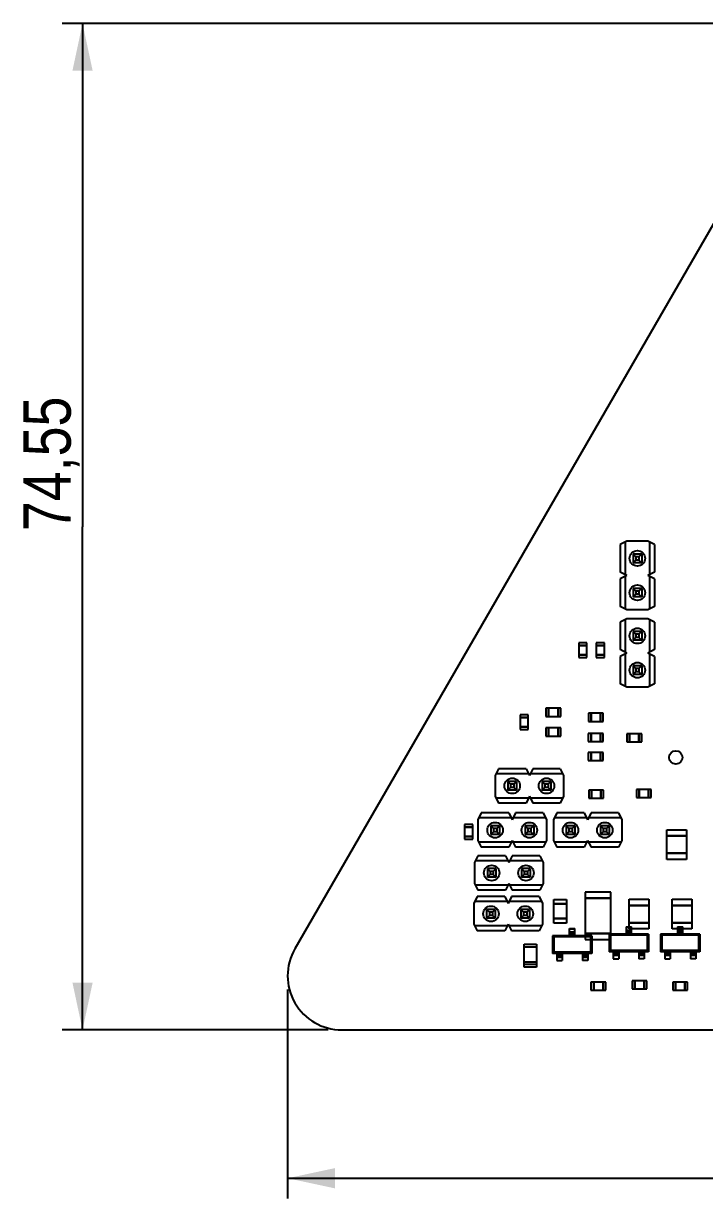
# Model space of a CAD drawing. Header units: millimetres. Extents: x 0 to 594, y 0 to 420.
# Drawn here: x 121.3 to 171.7, y 198.2 to 285.3 of the extents above; entities that cross this region are included whole.
import ezdxf

# ---------------------------------------------------------------- set-up
doc = ezdxf.new("R2010")
doc.units = ezdxf.units.MM
doc.header["$LTSCALE"] = 32.67
doc.layers.get('0').update_dxf_attribs({"linetype": 'CONTINUOUS'})
doc.styles.get("Standard").update_dxf_attribs({"font": 'txt', "width": 0.85})
doc.dimstyles.new('DIMSTYLE_1', dxfattribs={"dimtxt": 3.5, "dimasz": 3.5, "dimexe": 0.18, "dimexo": 0.0625, "dimgap": 0.09, "dimtad": 1, "dimdsep": 46, "dimtxsty": 'STANDARD', "dimblk": '_FILLED', "dimblk1": '_FILLED', "dimblk2": '_FILLED', "dimcen": 0.09, "dimadec": 0, "dimazin": 0, "dimtp": 0.3, "dimtm": 0.3, "dimtfac": 1, "dimtofl": 0, "dimtmove": 0, "dimatfit": 3, "dimldrblk": '_FILLED', "dimfxl": 1, "dimtolj": 1, "dimarcsym": 0})

# ---------------------------------------------------------------- blocks, each defined once
blk = doc.blocks.new('_FILLED')
at = {"color": 0, "linetype": 'BYBLOCK'}
blk.add_solid([(0, 0), (-1, 0.214), (-1, -0.214)], dxfattribs=at)
blk = doc.blocks.new('*D0')
at = {"color": 2, "linetype": 'CONTINUOUS'}
for p, q in [((140.844, 213.717), (140.844, 198.225)), ((225.688, 213.717), (225.688, 198.225)), ((140.844, 199.725), (183.266, 199.725)), ((225.688, 199.725), (183.266, 199.725))]:
    blk.add_line(p, q, dxfattribs=at)
at = {"color": 2, "linetype": 'CONTINUOUS', "xscale": 3.5, "yscale": 3.5, "zscale": 3.5, "rotation": 180}
blk.add_blockref('_FILLED', (140.844, 199.725), dxfattribs=at)
at = {"color": 2, "linetype": 'CONTINUOUS', "xscale": 3.5, "yscale": 3.5, "zscale": 3.5}
blk.add_blockref('_FILLED', (225.688, 199.725), dxfattribs=at)
at = {"color": 2, "linetype": 'CONTINUOUS', "insert": (183.266, 204.1), "char_height": 3.5, "width": 14.875, "attachment_point": 2, "line_spacing_factor": 0.9}
blk.add_mtext('84,84', dxfattribs=at)
blk = doc.blocks.new('*D1')
at = {"color": 2, "linetype": 'CONTINUOUS'}
for p, q in [((182.266, 285.265), (124.147, 285.265)), ((125.647, 285.265), (125.647, 247.991)), ((125.647, 210.717), (125.647, 247.991)), ((143.844, 210.717), (124.147, 210.717))]:
    blk.add_line(p, q, dxfattribs=at)
at = {"color": 2, "linetype": 'CONTINUOUS', "xscale": 3.5, "yscale": 3.5, "zscale": 3.5}
for p, rotation in [((125.647, 285.265), 90), ((125.647, 210.717), 270)]:
    blk.add_blockref('_FILLED', p, dxfattribs=dict(at, rotation=rotation))
at = {"color": 2, "linetype": 'CONTINUOUS', "insert": (121.272, 252.646), "char_height": 3.5, "width": 14.875, "attachment_point": 2, "rotation": 90, "line_spacing_factor": 0.9}
blk.add_mtext('74,55', dxfattribs=at)

msp = doc.modelspace()

# ---------------------------------------------------------------- linework, layer by layer
at = {"color": 7, "linetype": 'CONTINUOUS'}
for p, q in [((179.802, 283.265), (141.38, 216.717)), ((165.986, 246.912), (165.486, 246.662)), ((165.486, 246.662), (165.486, 244.622)), ((165.856, 246.847), (165.856, 244.437)), ((167.526, 246.912), (165.986, 246.912)), ((168.026, 246.662), (167.526, 246.912)), ((167.656, 246.847), (167.656, 244.437)), ((168.026, 246.662), (168.026, 244.622)), ((166.436, 245.962), (166.436, 245.322)), ((166.436, 245.962), (166.636, 245.762)), ((167.076, 245.962), (166.436, 245.962)), ((166.636, 245.522), (166.436, 245.322)), ((166.636, 245.762), (166.636, 245.522)), ((166.876, 245.762), (166.636, 245.762)), ((166.876, 245.522), (166.636, 245.522)), ((167.076, 245.962), (166.876, 245.762)), ((166.876, 245.762), (166.876, 245.522)), ((166.876, 245.522), (167.076, 245.322)), ((167.076, 245.962), (167.076, 245.322)), ((165.986, 244.372), (165.486, 244.622)), ((167.076, 245.322), (166.436, 245.322)), ((168.026, 244.622), (167.526, 244.372)), ((165.986, 244.372), (165.486, 244.122)), ((165.486, 244.122), (165.486, 242.082)), ((165.856, 244.307), (165.856, 241.897)), ((168.026, 244.122), (167.526, 244.372)), ((167.656, 244.307), (167.656, 241.897)), ((168.026, 244.122), (168.026, 242.082)), ((166.436, 243.422), (166.436, 242.782)), ((166.436, 243.422), (166.636, 243.222)), ((167.076, 243.422), (166.436, 243.422)), ((166.636, 242.982), (166.436, 242.782)), ((166.636, 243.222), (166.636, 242.982)), ((166.876, 243.222), (166.636, 243.222)), ((166.876, 242.982), (166.636, 242.982)), ((167.076, 243.422), (166.876, 243.222)), ((166.876, 243.222), (166.876, 242.982)), ((166.876, 242.982), (167.076, 242.782)), ((167.076, 243.422), (167.076, 242.782)), ((165.986, 241.832), (165.486, 242.082)), ((167.076, 242.782), (166.436, 242.782)), ((168.026, 242.082), (167.526, 241.832)), ((165.986, 241.171), (165.486, 240.921)), ((165.856, 241.106), (165.856, 238.696)), ((167.526, 241.832), (165.986, 241.832)), ((167.526, 241.171), (165.986, 241.171)), ((168.026, 240.921), (167.526, 241.171)), ((167.656, 241.106), (167.656, 238.696)), ((165.486, 240.921), (165.486, 238.881)), ((168.026, 240.921), (168.026, 238.881)), ((162.418, 239.398), (162.418, 239.199)), ((163.017, 239.398), (162.418, 239.398)), ((163.017, 239.199), (163.017, 239.398)), ((163.713, 239.398), (163.713, 239.199)), ((164.312, 239.398), (163.713, 239.398)), ((164.312, 239.199), (164.312, 239.398)), ((166.436, 240.221), (166.436, 239.581)), ((166.436, 240.221), (166.636, 240.021)), ((167.076, 240.221), (166.436, 240.221)), ((166.636, 239.781), (166.436, 239.581)), ((167.076, 239.581), (166.436, 239.581)), ((166.636, 240.021), (166.636, 239.781)), ((166.876, 240.021), (166.636, 240.021)), ((166.876, 239.781), (166.636, 239.781)), ((167.076, 240.221), (166.876, 240.021)), ((166.876, 240.021), (166.876, 239.781)), ((166.876, 239.781), (167.076, 239.581)), ((167.076, 240.221), (167.076, 239.581)), ((162.418, 239.199), (163.017, 239.199)), ((162.418, 239.198), (162.418, 238.499)), ((163.017, 239.198), (162.418, 239.198)), ((162.418, 238.499), (163.017, 238.499)), ((162.418, 238.498), (162.418, 238.299)), ((163.017, 238.498), (162.418, 238.498)), ((163.017, 238.499), (163.017, 239.198)), ((163.017, 238.299), (163.017, 238.498)), ((163.713, 239.199), (164.312, 239.199)), ((163.713, 239.198), (163.713, 238.499)), ((164.312, 239.198), (163.713, 239.198)), ((163.713, 238.499), (164.312, 238.499)), ((163.713, 238.498), (163.713, 238.299)), ((164.312, 238.498), (163.713, 238.498)), ((164.312, 238.499), (164.312, 239.198)), ((164.312, 238.299), (164.312, 238.498)), ((165.986, 238.631), (165.486, 238.881)), ((165.986, 238.631), (165.486, 238.381)), ((165.856, 238.566), (165.856, 236.156)), ((168.026, 238.881), (167.526, 238.631)), ((168.026, 238.381), (167.526, 238.631)), ((167.656, 238.566), (167.656, 236.156)), ((162.418, 238.299), (163.017, 238.299)), ((163.713, 238.299), (164.312, 238.299)), ((165.486, 238.381), (165.486, 236.341)), ((166.436, 237.681), (166.636, 237.481)), ((166.436, 237.681), (166.436, 237.041)), ((167.076, 237.681), (166.436, 237.681)), ((167.076, 237.681), (166.876, 237.481)), ((167.076, 237.681), (167.076, 237.041)), ((168.026, 238.381), (168.026, 236.341)), ((166.636, 237.241), (166.436, 237.041)), ((167.076, 237.041), (166.436, 237.041)), ((166.636, 237.481), (166.636, 237.241)), ((166.876, 237.481), (166.636, 237.481)), ((166.876, 237.241), (166.636, 237.241)), ((166.876, 237.481), (166.876, 237.241)), ((166.876, 237.241), (167.076, 237.041)), ((165.986, 236.091), (165.486, 236.341)), ((167.526, 236.091), (165.986, 236.091)), ((168.026, 236.341), (167.526, 236.091)), ((159.983, 234.538), (159.983, 233.939)), ((160.182, 234.538), (159.983, 234.538)), ((160.182, 233.939), (160.182, 234.538)), ((160.183, 234.538), (160.183, 233.939)), ((160.882, 234.538), (160.183, 234.538)), ((160.882, 233.939), (160.882, 234.538)), ((160.883, 234.538), (160.883, 233.939)), ((161.082, 234.538), (160.883, 234.538)), ((161.082, 233.939), (161.082, 234.538)), ((163.133, 234.17), (163.133, 233.571)), ((163.332, 234.17), (163.133, 234.17)), ((163.332, 233.571), (163.332, 234.17)), ((163.333, 234.17), (163.333, 233.571)), ((164.032, 234.17), (163.333, 234.17)), ((164.032, 233.571), (164.032, 234.17)), ((164.033, 234.17), (164.033, 233.571)), ((164.232, 234.17), (164.033, 234.17)), ((164.232, 233.571), (164.232, 234.17)), ((158.074, 234.064), (158.074, 233.865)), ((158.673, 234.064), (158.074, 234.064)), ((158.074, 233.865), (158.673, 233.865)), ((158.074, 233.864), (158.074, 233.165)), ((158.673, 233.864), (158.074, 233.864)), ((158.673, 233.865), (158.673, 234.064)), ((158.673, 233.165), (158.673, 233.864)), ((159.983, 233.939), (160.182, 233.939)), ((160.183, 233.939), (160.882, 233.939)), ((160.883, 233.939), (161.082, 233.939)), ((163.133, 233.571), (163.332, 233.571)), ((163.333, 233.571), (164.032, 233.571)), ((164.033, 233.571), (164.232, 233.571)), ((158.074, 233.165), (158.673, 233.165)), ((158.074, 233.164), (158.074, 232.965)), ((158.673, 233.164), (158.074, 233.164)), ((158.074, 232.965), (158.673, 232.965)), ((158.673, 232.965), (158.673, 233.164)), ((159.983, 233.084), (159.983, 232.485)), ((160.182, 233.084), (159.983, 233.084)), ((159.983, 232.485), (160.182, 232.485)), ((160.182, 232.485), (160.182, 233.084)), ((160.183, 233.084), (160.183, 232.485)), ((160.882, 233.084), (160.183, 233.084)), ((160.183, 232.485), (160.882, 232.485)), ((160.882, 232.485), (160.882, 233.084)), ((160.883, 233.084), (160.883, 232.485)), ((161.082, 233.084), (160.883, 233.084)), ((160.883, 232.485), (161.082, 232.485)), ((161.082, 232.485), (161.082, 233.084)), ((163.123, 232.671), (163.123, 232.072)), ((163.322, 232.671), (163.123, 232.671)), ((163.322, 232.072), (163.322, 232.671)), ((163.323, 232.671), (163.323, 232.072)), ((164.022, 232.671), (163.323, 232.671)), ((164.022, 232.072), (164.022, 232.671)), ((164.023, 232.671), (164.023, 232.072)), ((164.222, 232.671), (164.023, 232.671)), ((164.222, 232.072), (164.222, 232.671)), ((165.978, 232.646), (165.978, 232.047)), ((166.177, 232.646), (165.978, 232.646)), ((166.177, 232.047), (166.177, 232.646)), ((166.178, 232.646), (166.178, 232.047)), ((166.877, 232.646), (166.178, 232.646)), ((166.877, 232.047), (166.877, 232.646)), ((166.878, 232.646), (166.878, 232.047)), ((167.077, 232.646), (166.878, 232.646)), ((167.077, 232.047), (167.077, 232.646)), ((163.123, 232.072), (163.322, 232.072)), ((163.323, 232.072), (164.022, 232.072)), ((164.023, 232.072), (164.222, 232.072)), ((165.978, 232.047), (166.177, 232.047)), ((166.178, 232.047), (166.877, 232.047)), ((166.878, 232.047), (167.077, 232.047)), ((163.123, 231.274), (163.123, 230.675)), ((163.322, 231.274), (163.123, 231.274)), ((163.123, 230.675), (163.322, 230.675)), ((163.322, 230.675), (163.322, 231.274)), ((163.323, 231.274), (163.323, 230.675)), ((164.022, 231.274), (163.323, 231.274)), ((163.323, 230.675), (164.022, 230.675)), ((164.022, 230.675), (164.022, 231.274)), ((164.023, 231.274), (164.023, 230.675)), ((164.222, 231.274), (164.023, 231.274)), ((164.023, 230.675), (164.222, 230.675)), ((164.222, 230.675), (164.222, 231.274)), ((156.465, 230.06), (156.215, 229.56)), ((158.505, 230.06), (156.465, 230.06)), ((158.505, 230.06), (158.755, 229.56)), ((159.005, 230.06), (158.755, 229.56)), ((161.045, 230.06), (159.005, 230.06)), ((161.045, 230.06), (161.295, 229.56)), ((156.215, 229.56), (156.215, 228.02)), ((158.69, 229.69), (156.28, 229.69)), ((157.165, 229.11), (157.365, 228.91)), ((157.165, 229.11), (157.165, 228.47)), ((157.805, 229.11), (157.165, 229.11)), ((157.805, 229.11), (157.605, 228.91)), ((157.805, 229.11), (157.805, 228.47)), ((161.23, 229.69), (158.82, 229.69)), ((159.705, 229.11), (159.905, 228.91)), ((159.705, 229.11), (159.705, 228.47)), ((160.345, 229.11), (159.705, 229.11)), ((160.345, 229.11), (160.145, 228.91)), ((160.345, 229.11), (160.345, 228.47)), ((161.295, 229.56), (161.295, 228.02)), ((157.365, 228.67), (157.165, 228.47)), ((157.805, 228.47), (157.165, 228.47)), ((157.365, 228.91), (157.365, 228.67)), ((157.605, 228.91), (157.365, 228.91)), ((157.605, 228.67), (157.365, 228.67)), ((157.605, 228.91), (157.605, 228.67)), ((157.605, 228.67), (157.805, 228.47)), ((159.905, 228.67), (159.705, 228.47)), ((160.345, 228.47), (159.705, 228.47)), ((159.905, 228.91), (159.905, 228.67)), ((160.145, 228.91), (159.905, 228.91)), ((160.145, 228.67), (159.905, 228.67)), ((160.145, 228.91), (160.145, 228.67)), ((160.145, 228.67), (160.345, 228.47)), ((163.158, 228.48), (163.158, 227.881)), ((163.357, 228.48), (163.158, 228.48)), ((163.357, 227.881), (163.357, 228.48)), ((163.358, 228.48), (163.358, 227.881)), ((164.057, 228.48), (163.358, 228.48)), ((164.057, 227.881), (164.057, 228.48)), ((164.058, 228.48), (164.058, 227.881)), ((164.257, 228.48), (164.058, 228.48)), ((164.257, 227.881), (164.257, 228.48)), ((166.888, 228.531), (166.689, 228.531)), ((166.689, 228.531), (166.689, 227.932)), ((166.888, 227.932), (166.888, 228.531)), ((167.588, 228.531), (166.889, 228.531)), ((166.889, 228.531), (166.889, 227.932)), ((167.588, 227.932), (167.588, 228.531)), ((167.788, 228.531), (167.589, 228.531)), ((167.589, 228.531), (167.589, 227.932)), ((167.788, 227.932), (167.788, 228.531)), ((156.215, 228.02), (156.465, 227.52)), ((158.69, 227.89), (156.28, 227.89)), ((158.505, 227.52), (156.465, 227.52)), ((158.755, 228.02), (158.505, 227.52)), ((158.755, 228.02), (159.005, 227.52)), ((161.23, 227.89), (158.82, 227.89)), ((161.045, 227.52), (159.005, 227.52)), ((161.295, 228.02), (161.045, 227.52)), ((163.158, 227.881), (163.357, 227.881)), ((163.358, 227.881), (164.057, 227.881)), ((164.058, 227.881), (164.257, 227.881)), ((166.689, 227.932), (166.888, 227.932)), ((166.889, 227.932), (167.588, 227.932)), ((167.589, 227.932), (167.788, 227.932)), ((155.195, 226.783), (154.945, 226.283)), ((157.42, 226.413), (155.01, 226.413)), ((157.235, 226.783), (155.195, 226.783)), ((157.235, 226.783), (157.485, 226.283)), ((157.735, 226.783), (157.485, 226.283)), ((159.96, 226.413), (157.55, 226.413)), ((159.775, 226.783), (157.735, 226.783)), ((159.775, 226.783), (160.025, 226.283)), ((160.783, 226.783), (160.533, 226.283)), ((163.008, 226.413), (160.598, 226.413)), ((162.823, 226.783), (160.783, 226.783)), ((162.823, 226.783), (163.073, 226.283)), ((163.323, 226.783), (163.073, 226.283)), ((165.548, 226.413), (163.138, 226.413)), ((165.363, 226.783), (163.323, 226.783)), ((165.363, 226.783), (165.613, 226.283)), ((153.96, 225.936), (153.96, 225.737)), ((154.558, 225.936), (153.96, 225.936)), ((153.96, 225.737), (154.558, 225.737)), ((153.96, 225.736), (153.96, 225.037)), ((154.558, 225.736), (153.96, 225.736)), ((154.558, 225.737), (154.558, 225.936)), ((154.558, 225.037), (154.558, 225.736)), ((154.945, 226.283), (154.945, 224.743)), ((155.895, 225.833), (156.095, 225.633)), ((155.895, 225.833), (155.895, 225.193)), ((156.535, 225.833), (155.895, 225.833)), ((156.095, 225.633), (156.095, 225.393)), ((156.335, 225.633), (156.095, 225.633)), ((156.535, 225.833), (156.335, 225.633)), ((156.335, 225.633), (156.335, 225.393)), ((156.535, 225.833), (156.535, 225.193)), ((158.435, 225.833), (158.635, 225.633)), ((158.435, 225.833), (158.435, 225.193)), ((159.075, 225.833), (158.435, 225.833)), ((158.635, 225.633), (158.635, 225.393)), ((158.875, 225.633), (158.635, 225.633)), ((159.075, 225.833), (158.875, 225.633)), ((158.875, 225.633), (158.875, 225.393)), ((159.075, 225.833), (159.075, 225.193)), ((160.025, 226.283), (160.025, 224.743)), ((160.533, 226.283), (160.533, 224.743)), ((161.483, 225.833), (161.683, 225.633)), ((161.483, 225.833), (161.483, 225.193)), ((162.123, 225.833), (161.483, 225.833)), ((161.683, 225.633), (161.683, 225.393)), ((161.923, 225.633), (161.683, 225.633)), ((162.123, 225.833), (161.923, 225.633)), ((161.923, 225.633), (161.923, 225.393)), ((162.123, 225.833), (162.123, 225.193)), ((164.023, 225.833), (164.223, 225.633)), ((164.023, 225.833), (164.023, 225.193)), ((164.663, 225.833), (164.023, 225.833)), ((164.223, 225.633), (164.223, 225.393)), ((164.463, 225.633), (164.223, 225.633)), ((164.663, 225.833), (164.463, 225.633)), ((164.463, 225.633), (164.463, 225.393)), ((164.663, 225.833), (164.663, 225.193)), ((165.613, 226.283), (165.613, 224.743)), ((168.952, 225.546), (170.401, 225.546)), ((168.952, 225.097), (168.952, 225.546)), ((170.401, 225.546), (170.401, 225.097)), ((153.96, 225.037), (154.558, 225.037)), ((153.96, 225.036), (153.96, 224.837)), ((154.558, 225.036), (153.96, 225.036)), ((153.96, 224.837), (154.558, 224.837)), ((154.558, 224.837), (154.558, 225.036)), ((154.945, 224.743), (155.195, 224.243)), ((157.42, 224.613), (155.01, 224.613)), ((156.095, 225.393), (155.895, 225.193)), ((156.535, 225.193), (155.895, 225.193)), ((156.335, 225.393), (156.095, 225.393)), ((156.335, 225.393), (156.535, 225.193)), ((157.485, 224.743), (157.235, 224.243)), ((157.485, 224.743), (157.735, 224.243)), ((159.96, 224.613), (157.55, 224.613)), ((158.635, 225.393), (158.435, 225.193)), ((159.075, 225.193), (158.435, 225.193)), ((158.875, 225.393), (158.635, 225.393)), ((158.875, 225.393), (159.075, 225.193)), ((160.025, 224.743), (159.775, 224.243)), ((160.533, 224.743), (160.783, 224.243)), ((163.008, 224.613), (160.598, 224.613)), ((161.683, 225.393), (161.483, 225.193)), ((162.123, 225.193), (161.483, 225.193)), ((161.923, 225.393), (161.683, 225.393)), ((161.923, 225.393), (162.123, 225.193)), ((163.073, 224.743), (162.823, 224.243)), ((163.073, 224.743), (163.323, 224.243)), ((165.548, 224.613), (163.138, 224.613)), ((164.223, 225.393), (164.023, 225.193)), ((164.663, 225.193), (164.023, 225.193)), ((164.463, 225.393), (164.223, 225.393)), ((164.463, 225.393), (164.663, 225.193)), ((165.613, 224.743), (165.363, 224.243)), ((170.401, 225.097), (168.952, 225.097)), ((168.952, 225.096), (170.401, 225.096)), ((168.952, 223.797), (168.952, 225.096)), ((170.401, 225.096), (170.401, 223.797)), ((157.235, 224.243), (155.195, 224.243)), ((159.775, 224.243), (157.735, 224.243)), ((162.823, 224.243), (160.783, 224.243)), ((165.363, 224.243), (163.323, 224.243)), ((170.401, 223.797), (168.952, 223.797)), ((168.952, 223.796), (170.401, 223.796)), ((168.952, 223.347), (168.952, 223.796)), ((170.401, 223.796), (170.401, 223.347)), ((154.941, 223.608), (154.691, 223.108)), ((154.691, 223.108), (154.691, 221.568)), ((157.166, 223.238), (154.756, 223.238)), ((156.981, 223.608), (154.941, 223.608)), ((156.981, 223.608), (157.231, 223.108)), ((157.481, 223.608), (157.231, 223.108)), ((159.706, 223.238), (157.296, 223.238)), ((159.521, 223.608), (157.481, 223.608)), ((159.521, 223.608), (159.771, 223.108)), ((159.771, 223.108), (159.771, 221.568)), ((170.401, 223.347), (168.952, 223.347)), ((155.641, 222.658), (155.841, 222.458)), ((155.641, 222.658), (155.641, 222.018)), ((156.281, 222.658), (155.641, 222.658)), ((155.841, 222.218), (155.641, 222.018)), ((156.281, 222.018), (155.641, 222.018)), ((155.841, 222.458), (155.841, 222.218)), ((156.081, 222.458), (155.841, 222.458)), ((156.081, 222.218), (155.841, 222.218)), ((156.281, 222.658), (156.081, 222.458)), ((156.081, 222.458), (156.081, 222.218)), ((156.081, 222.218), (156.281, 222.018)), ((156.281, 222.658), (156.281, 222.018)), ((158.181, 222.658), (158.381, 222.458)), ((158.181, 222.658), (158.181, 222.018)), ((158.821, 222.658), (158.181, 222.658)), ((158.381, 222.218), (158.181, 222.018)), ((158.821, 222.018), (158.181, 222.018)), ((158.381, 222.458), (158.381, 222.218)), ((158.621, 222.458), (158.381, 222.458)), ((158.621, 222.218), (158.381, 222.218)), ((158.821, 222.658), (158.621, 222.458)), ((158.621, 222.458), (158.621, 222.218)), ((158.621, 222.218), (158.821, 222.018)), ((158.821, 222.658), (158.821, 222.018)), ((154.691, 221.568), (154.941, 221.068)), ((157.166, 221.438), (154.756, 221.438)), ((157.231, 221.568), (156.981, 221.068)), ((157.231, 221.568), (157.481, 221.068)), ((159.706, 221.438), (157.296, 221.438)), ((159.771, 221.568), (159.521, 221.068)), ((154.89, 220.586), (154.64, 220.086)), ((157.115, 220.216), (154.705, 220.216)), ((156.93, 220.586), (154.89, 220.586)), ((156.981, 221.068), (154.941, 221.068)), ((156.93, 220.586), (157.18, 220.086)), ((157.43, 220.586), (157.18, 220.086)), ((159.655, 220.216), (157.245, 220.216)), ((159.47, 220.586), (157.43, 220.586)), ((159.521, 221.068), (157.481, 221.068)), ((159.47, 220.586), (159.72, 220.086)), ((160.566, 220.381), (161.515, 220.381)), ((160.566, 220.057), (160.566, 220.381)), ((161.515, 220.381), (161.515, 220.057)), ((164.784, 220.913), (162.885, 220.913)), ((162.885, 220.913), (162.885, 220.464)), ((162.885, 220.464), (164.784, 220.464)), ((164.784, 220.463), (162.885, 220.463)), ((162.885, 220.463), (162.885, 217.864)), ((164.784, 220.464), (164.784, 220.913)), ((164.784, 217.864), (164.784, 220.463)), ((166.158, 220.39), (167.607, 220.39)), ((166.158, 219.941), (166.158, 220.39)), ((167.607, 220.39), (167.607, 219.941)), ((169.333, 220.39), (170.782, 220.39)), ((169.333, 219.941), (169.333, 220.39)), ((170.782, 220.39), (170.782, 219.941)), ((154.64, 220.086), (154.64, 218.546)), ((155.59, 219.636), (155.79, 219.436)), ((155.59, 219.636), (155.59, 218.996)), ((156.23, 219.636), (155.59, 219.636)), ((155.79, 219.436), (155.79, 219.196)), ((156.03, 219.436), (155.79, 219.436)), ((156.23, 219.636), (156.03, 219.436)), ((156.03, 219.436), (156.03, 219.196)), ((156.23, 219.636), (156.23, 218.996)), ((158.13, 219.636), (158.33, 219.436)), ((158.77, 219.636), (158.13, 219.636)), ((158.13, 219.636), (158.13, 218.996)), ((158.57, 219.436), (158.33, 219.436)), ((158.33, 219.436), (158.33, 219.196)), ((158.77, 219.636), (158.57, 219.436)), ((158.57, 219.436), (158.57, 219.196)), ((158.77, 219.636), (158.77, 218.996)), ((159.72, 220.086), (159.72, 218.546)), ((161.515, 220.057), (160.566, 220.057)), ((160.566, 220.056), (161.515, 220.056)), ((160.566, 218.957), (160.566, 220.056)), ((161.515, 220.056), (161.515, 218.957)), ((167.607, 219.941), (166.158, 219.941)), ((166.158, 219.94), (167.607, 219.94)), ((166.158, 218.641), (166.158, 219.94)), ((167.607, 219.94), (167.607, 218.641)), ((170.782, 219.941), (169.333, 219.941)), ((169.333, 219.94), (170.782, 219.94)), ((169.333, 218.641), (169.333, 219.94)), ((170.782, 219.94), (170.782, 218.641)), ((154.64, 218.546), (154.89, 218.046)), ((155.79, 219.196), (155.59, 218.996)), ((156.23, 218.996), (155.59, 218.996)), ((156.03, 219.196), (155.79, 219.196)), ((156.03, 219.196), (156.23, 218.996)), ((157.18, 218.546), (156.93, 218.046)), ((157.18, 218.546), (157.43, 218.046)), ((158.33, 219.196), (158.13, 218.996)), ((158.77, 218.996), (158.13, 218.996)), ((158.57, 219.196), (158.33, 219.196)), ((158.57, 219.196), (158.77, 218.996)), ((159.72, 218.546), (159.47, 218.046)), ((161.515, 218.957), (160.566, 218.957)), ((160.566, 218.956), (161.515, 218.956)), ((160.566, 218.632), (160.566, 218.956)), ((161.515, 218.632), (160.566, 218.632)), ((161.515, 218.956), (161.515, 218.632)), ((167.607, 218.641), (166.158, 218.641)), ((166.158, 218.64), (167.607, 218.64)), ((166.158, 218.191), (166.158, 218.64)), ((167.607, 218.64), (167.607, 218.191)), ((170.782, 218.641), (169.333, 218.641)), ((169.333, 218.64), (170.782, 218.64)), ((169.333, 218.191), (169.333, 218.64)), ((170.782, 218.64), (170.782, 218.191)), ((157.115, 218.416), (154.705, 218.416)), ((156.93, 218.046), (154.89, 218.046)), ((159.655, 218.416), (157.245, 218.416)), ((159.47, 218.046), (157.43, 218.046)), ((160.48, 217.68), (160.564, 217.596)), ((161.73, 217.68), (160.48, 217.68)), ((160.48, 217.68), (160.48, 216.38)), ((161.73, 217.68), (161.73, 217.667)), ((162.13, 217.667), (161.73, 217.667)), ((163.38, 217.68), (162.13, 217.68)), ((162.13, 217.68), (162.13, 217.667)), ((162.885, 217.864), (164.784, 217.864)), ((164.784, 217.863), (162.885, 217.863)), ((162.885, 217.863), (162.885, 217.414)), ((163.38, 217.68), (163.296, 217.596)), ((163.38, 217.68), (163.38, 216.38)), ((164.671, 217.807), (164.755, 217.723)), ((165.921, 217.807), (164.671, 217.807)), ((164.671, 217.807), (164.671, 216.507)), ((167.487, 217.723), (164.755, 217.723)), ((164.755, 217.723), (164.755, 216.59)), ((164.784, 217.414), (164.784, 217.863)), ((165.921, 217.807), (165.921, 217.794)), ((166.321, 217.794), (165.921, 217.794)), ((167.607, 218.191), (166.158, 218.191)), ((167.571, 217.807), (166.321, 217.807)), ((166.321, 217.807), (166.321, 217.794)), ((167.571, 217.807), (167.487, 217.723)), ((167.487, 217.723), (167.487, 216.59)), ((167.571, 217.807), (167.571, 216.507)), ((168.481, 217.807), (168.565, 217.723)), ((169.731, 217.807), (168.481, 217.807)), ((168.481, 217.807), (168.481, 216.507)), ((171.297, 217.723), (168.565, 217.723)), ((168.565, 217.723), (168.565, 216.59)), ((170.782, 218.191), (169.333, 218.191)), ((169.731, 217.807), (169.731, 217.794)), ((170.131, 217.794), (169.731, 217.794)), ((171.381, 217.807), (170.131, 217.807)), ((170.131, 217.807), (170.131, 217.794)), ((171.381, 217.807), (171.297, 217.723)), ((171.297, 217.723), (171.297, 216.59)), ((171.381, 217.807), (171.381, 216.507)), ((158.381, 217.067), (159.281, 217.067)), ((158.381, 215.367), (158.381, 217.067)), ((158.381, 216.867), (159.281, 216.867)), ((159.281, 217.067), (159.281, 215.367)), ((163.296, 217.596), (160.564, 217.596)), ((160.564, 217.596), (160.564, 216.463)), ((162.885, 217.414), (164.784, 217.414)), ((163.296, 217.596), (163.296, 216.463)), ((160.564, 216.463), (160.48, 216.38)), ((160.78, 216.38), (160.48, 216.38)), ((163.296, 216.463), (160.564, 216.463)), ((161.18, 216.392), (160.78, 216.392)), ((160.78, 216.392), (160.78, 216.38)), ((161.18, 216.392), (161.18, 216.38)), ((162.68, 216.38), (161.18, 216.38)), ((163.08, 216.392), (162.68, 216.392)), ((162.68, 216.392), (162.68, 216.38)), ((163.08, 216.392), (163.08, 216.38)), ((163.38, 216.38), (163.08, 216.38)), ((163.296, 216.463), (163.38, 216.38)), ((164.755, 216.59), (164.671, 216.507)), ((164.971, 216.507), (164.671, 216.507)), ((167.487, 216.59), (164.755, 216.59)), ((165.371, 216.519), (164.971, 216.519)), ((164.971, 216.519), (164.971, 216.507)), ((165.371, 216.519), (165.371, 216.507)), ((166.871, 216.507), (165.371, 216.507)), ((167.271, 216.519), (166.871, 216.519)), ((166.871, 216.519), (166.871, 216.507)), ((167.271, 216.519), (167.271, 216.507)), ((167.571, 216.507), (167.271, 216.507)), ((167.487, 216.59), (167.571, 216.507)), ((168.565, 216.59), (168.481, 216.507)), ((168.781, 216.507), (168.481, 216.507)), ((171.297, 216.59), (168.565, 216.59)), ((169.181, 216.519), (168.781, 216.519)), ((168.781, 216.519), (168.781, 216.507)), ((169.181, 216.519), (169.181, 216.507)), ((170.681, 216.507), (169.181, 216.507)), ((171.081, 216.519), (170.681, 216.519)), ((170.681, 216.519), (170.681, 216.507)), ((171.081, 216.519), (171.081, 216.507)), ((171.381, 216.507), (171.081, 216.507)), ((171.297, 216.59), (171.381, 216.507)), ((158.381, 215.767), (159.281, 215.767)), ((159.281, 215.567), (158.381, 215.567)), ((159.281, 215.367), (158.381, 215.367)), ((163.519, 214.256), (163.32, 214.256)), ((163.32, 214.256), (163.32, 213.657)), ((163.519, 213.657), (163.519, 214.256)), ((164.219, 214.256), (163.52, 214.256)), ((163.52, 214.256), (163.52, 213.657)), ((164.219, 213.657), (164.219, 214.256)), ((164.419, 214.256), (164.22, 214.256)), ((164.22, 214.256), (164.22, 213.657)), ((164.419, 213.657), (164.419, 214.256)), ((166.567, 214.346), (166.368, 214.346)), ((166.368, 214.346), (166.368, 213.747)), ((166.567, 213.747), (166.567, 214.346)), ((167.267, 214.346), (166.568, 214.346)), ((166.568, 214.346), (166.568, 213.747)), ((167.267, 213.747), (167.267, 214.346)), ((167.467, 214.346), (167.268, 214.346)), ((167.268, 214.346), (167.268, 213.747)), ((167.467, 213.747), (167.467, 214.346)), ((169.58, 214.256), (169.381, 214.256)), ((169.381, 214.256), (169.381, 213.657)), ((169.58, 213.657), (169.58, 214.256)), ((170.28, 214.256), (169.581, 214.256)), ((169.581, 214.256), (169.581, 213.657)), ((170.28, 213.657), (170.28, 214.256)), ((170.48, 214.256), (170.281, 214.256)), ((170.281, 214.256), (170.281, 213.657)), ((170.48, 213.657), (170.48, 214.256)), ((163.32, 213.657), (163.519, 213.657)), ((163.52, 213.657), (164.219, 213.657)), ((164.22, 213.657), (164.419, 213.657)), ((166.368, 213.747), (166.567, 213.747)), ((166.568, 213.747), (167.267, 213.747)), ((167.268, 213.747), (167.467, 213.747)), ((169.381, 213.657), (169.58, 213.657)), ((169.581, 213.657), (170.28, 213.657)), ((170.281, 213.657), (170.48, 213.657)), ((144.844, 210.717), (178.91, 210.717))]:
    msp.add_line(p, q, dxfattribs=at)
at = {"color": 6, "linetype": 'CONTINUOUS'}
for p, q in [((161.73, 218.215), (162.13, 218.215)), ((161.73, 217.68), (161.73, 218.215)), ((161.73, 218.205), (162.13, 218.205)), ((162.13, 217.948), (161.73, 217.948)), ((162.13, 217.947), (161.73, 217.947)), ((162.13, 217.855), (161.73, 217.855)), ((162.13, 217.715), (161.73, 217.715)), ((162.13, 217.68), (162.13, 218.215)), ((165.921, 218.342), (166.321, 218.342)), ((165.921, 218.342), (165.921, 217.807)), ((165.921, 218.332), (166.321, 218.332)), ((166.321, 218.075), (165.921, 218.075)), ((166.321, 218.074), (165.921, 218.074)), ((166.321, 217.982), (165.921, 217.982)), ((166.321, 217.842), (165.921, 217.842)), ((166.321, 217.807), (166.321, 218.342)), ((169.731, 218.342), (170.131, 218.342)), ((169.731, 218.342), (169.731, 217.807)), ((169.731, 218.332), (170.131, 218.332)), ((170.131, 218.075), (169.731, 218.075)), ((170.131, 218.074), (169.731, 218.074)), ((170.131, 217.982), (169.731, 217.982)), ((170.131, 217.842), (169.731, 217.842)), ((170.131, 217.807), (170.131, 218.342)), ((160.78, 216.38), (160.78, 215.845)), ((161.18, 216.345), (160.78, 216.345)), ((161.18, 216.205), (160.78, 216.205)), ((160.78, 216.112), (161.18, 216.112)), ((160.78, 216.112), (161.18, 216.112)), ((161.18, 216.38), (161.18, 215.845)), ((162.68, 216.38), (162.68, 215.845)), ((163.08, 216.345), (162.68, 216.345)), ((163.08, 216.205), (162.68, 216.205)), ((162.68, 216.112), (163.08, 216.112)), ((162.68, 216.112), (163.08, 216.112)), ((163.08, 216.38), (163.08, 215.845)), ((164.971, 216.507), (164.971, 215.972)), ((165.371, 216.472), (164.971, 216.472)), ((165.371, 216.332), (164.971, 216.332)), ((164.971, 216.239), (165.371, 216.239)), ((164.971, 216.239), (165.371, 216.239)), ((164.971, 215.981), (165.371, 215.981)), ((164.971, 215.972), (165.371, 215.972)), ((165.371, 216.507), (165.371, 215.972)), ((166.871, 216.507), (166.871, 215.972)), ((167.271, 216.472), (166.871, 216.472)), ((167.271, 216.332), (166.871, 216.332)), ((166.871, 216.239), (167.271, 216.239)), ((166.871, 216.239), (167.271, 216.239)), ((167.271, 215.981), (166.871, 215.981)), ((167.271, 215.972), (166.871, 215.972)), ((167.271, 216.507), (167.271, 215.972)), ((168.781, 216.507), (168.781, 215.972)), ((169.181, 216.472), (168.781, 216.472)), ((169.181, 216.332), (168.781, 216.332)), ((168.781, 216.239), (169.181, 216.239)), ((168.781, 216.239), (169.181, 216.239)), ((168.781, 215.981), (169.181, 215.981)), ((168.781, 215.972), (169.181, 215.972)), ((169.181, 216.507), (169.181, 215.972)), ((170.681, 216.507), (170.681, 215.972)), ((171.081, 216.472), (170.681, 216.472)), ((171.081, 216.332), (170.681, 216.332)), ((170.681, 216.239), (171.081, 216.239)), ((170.681, 216.239), (171.081, 216.239)), ((171.081, 215.981), (170.681, 215.981)), ((171.081, 215.972), (170.681, 215.972)), ((171.081, 216.507), (171.081, 215.972)), ((160.78, 215.854), (161.18, 215.854)), ((160.78, 215.845), (161.18, 215.845)), ((163.08, 215.854), (162.68, 215.854)), ((163.08, 215.845), (162.68, 215.845))]:
    msp.add_line(p, q, dxfattribs=at)
at = {"color": 7, "linetype": 'CONTINUOUS'}
for centre, radius in [((166.756, 245.642), 0.575), ((166.756, 243.102), 0.575), ((166.756, 239.901), 0.575), ((166.756, 237.361), 0.575), ((169.601, 230.898), 0.495), ((157.485, 228.79), 0.575), ((160.025, 228.79), 0.575), ((156.215, 225.514), 0.575), ((158.755, 225.514), 0.575), ((161.803, 225.514), 0.575), ((164.343, 225.514), 0.575), ((155.961, 222.339), 0.575), ((158.501, 222.339), 0.575), ((155.91, 219.316), 0.575), ((158.45, 219.316), 0.575)]:
    msp.add_circle(centre, radius, dxfattribs=at)
msp.add_arc((144.844, 214.717), 4, 150, 270, dxfattribs=at)

# ---------------------------------------------------------------- dimensions: what is measured, and where the dimension line sits
at = {"color": 2, "linetype": 'CONTINUOUS'}
dim = msp.add_linear_dim(base=(125.647, 285.265), p1=(143.844, 210.717), p2=(182.266, 285.265), angle=90, dimstyle='DIMSTYLE_1', dxfattribs=at)
dim.commit()
dim.dimension.update_dxf_attribs({"geometry": '*D1', "text_midpoint": (126.354, 245.997), "dimtype": 160})
dim = msp.add_linear_dim(base=(225.688, 199.725), p1=(140.844, 213.717), p2=(225.688, 213.717), dimstyle='DIMSTYLE_1', dxfattribs=at)
dim.commit()
dim.dimension.update_dxf_attribs({"geometry": '*D0', "text_midpoint": (175.828, 202.35), "dimtype": 160})

doc.saveas('drawing.dxf')
